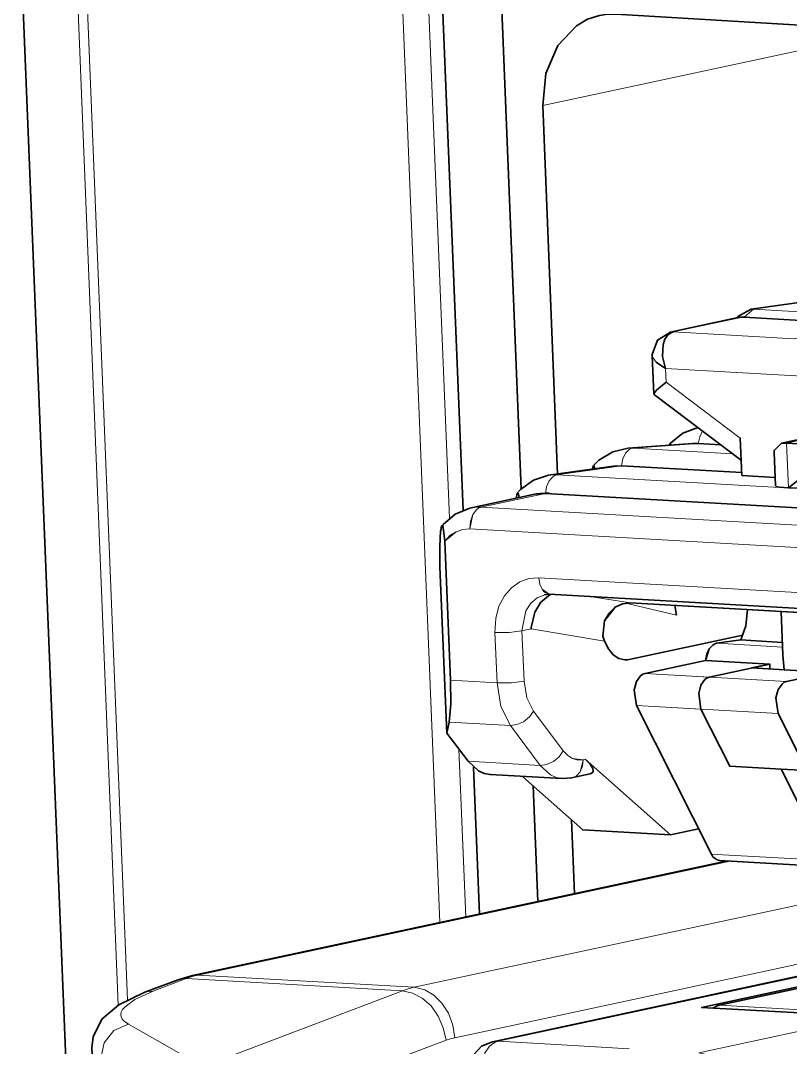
# Model space of a CAD drawing. Header units: millimetres. Extents: x 0 to 174, y 0 to 33.
# Drawn here: x 26.854 to 27.324, y 26.769 to 27.395 of the extents above; entities that cross this region are included whole.
import ezdxf

# ---------------------------------------------------------------- set-up
doc = ezdxf.new("R2010")
doc.units = ezdxf.units.MM
doc.layers.add('PDF2_형상', color=157, linetype='Continuous', true_color=0x405f80)

msp = doc.modelspace()

# ---------------------------------------------------------------- linework, layer by layer
at = {"layer": 'PDF2_형상', "color": 7, "lineweight": 35}
msp.add_lwpolyline([(27.59708, 22.50653, -0.342168), (27.02403, 23.26458), (26.85472, 27.43694), (26.85444, 27.50153), (26.85875, 27.56528), (26.86778, 27.62778), (26.88125, 27.68861), (26.90056, 27.75083), (26.92486, 27.81028), (26.95403, 27.86611), (26.98403, 27.91292), (27.01764, 27.95597), (27.05083, 27.99167), (27.09194, 28.02806), (27.13583, 28.05944), (27.18292, 28.08583), (27.22167, 28.10278), (27.27083, 28.11861), (27.29097, 28.12333)], format="xyb", dxfattribs=at)
for points in [[(27.10944, 27.46111), (27.10958, 27.45542), (27.10972, 27.44972), (27.12417, 27.09639)], [(27.14528, 27.46), (27.14528, 27.45861), (27.14542, 27.45736), (27.15944, 27.10931)], [(27.18167, 27.11847), (27.17264, 27.34305), (27.17458, 27.36264), (27.18181, 27.37972), (27.19319, 27.39167), (27.2, 27.39569), (27.20722, 27.39806), (27.21222, 27.39875), (27.21722, 27.39875), (27.46514, 27.38389), (27.46681, 27.38389), (27.46847, 27.38417), (27.47264, 27.38597), (27.47611, 27.38917), (27.47875, 27.39375), (27.48, 27.4025), (27.48042, 27.41083), (27.48222, 27.41875)], [(27.24181, 27.18667), (27.2475, 27.18278), (27.24569, 27.19014), (27.24597, 27.19736), (27.24708, 27.20069), (27.24903, 27.20347), (27.25222, 27.20514), (27.25125, 27.20514), (27.25028, 27.205), (27.29264, 27.21403)], [(27.25042, 27.205), (27.2425, 27.20014), (27.23944, 27.19139), (27.23944, 27.19056), (27.23944, 27.19139), (27.2425, 27.20014), (27.25042, 27.205), (27.2425, 27.20014), (27.23944, 27.19139), (27.23944, 27.19056), (27.24042, 27.16722), (27.24069, 27.16806), (27.24195, 27.16958), (27.24792, 27.17445)], [(27.24042, 27.16722), (27.23944, 27.19056), (27.24042, 27.16722), (27.24069, 27.16667), (27.29375, 27.12681)], [(27.25083, 27.13611), (27.25056, 27.13681), (27.25042, 27.13694), (27.25028, 27.13694), (27.25014, 27.13681), (27.25056, 27.13722), (27.25805, 27.14333), (27.26722, 27.1468), (27.25805, 27.14333), (27.25056, 27.13722), (27.25014, 27.13681), (27.24972, 27.13611), (27.25014, 27.13681)], [(27.29306, 27.14042), (27.29403, 27.11764), (27.29306, 27.14042), (27.29403, 27.11764), (27.31431, 27.11639), (27.29403, 27.11764)], [(27.20444, 27.12167), (27.20403, 27.12319), (27.20389, 27.12347), (27.20375, 27.12361), (27.20361, 27.12361), (27.20347, 27.12347), (27.20292, 27.12167), (27.20347, 27.12347), (27.20694, 27.12694), (27.21528, 27.13208), (27.22472, 27.13431), (27.26417, 27.13708), (27.26736, 27.13708), (27.28111, 27.13625), (27.26736, 27.13708), (27.26417, 27.13708), (27.22472, 27.13431), (27.21528, 27.13208), (27.20694, 27.12694), (27.20347, 27.12347)], [(27.34792, 27.10944), (27.3225, 27.11), (27.32236, 27.11), (27.31667, 27.11056), (27.31514, 27.11097), (27.31472, 27.11125), (27.31458, 27.11125), (27.31458, 27.11139), (27.31375, 27.13153), (27.31375, 27.13278), (27.31819, 27.13722), (27.32125, 27.13736), (27.37611, 27.13431)], [(27.37611, 27.13431), (27.32125, 27.13736), (27.31819, 27.13722), (27.31375, 27.13278), (27.31375, 27.13153), (27.31458, 27.11139), (27.31458, 27.11125), (27.31472, 27.11125), (27.31514, 27.11097), (27.31667, 27.11056), (27.32236, 27.11), (27.3225, 27.11), (27.32903, 27.11528)], [(27.32903, 27.11528), (27.3225, 27.11), (27.34792, 27.10944)], [(27.17653, 27.10694), (27.16875, 27.10639), (27.12833, 27.09764), (27.11931, 27.09403), (27.11195, 27.08778), (27.11125, 27.08694), (27.11139, 27.08708), (27.11153, 27.08708), (27.11181, 27.08681), (27.11208, 27.08597), (27.11292, 27.07764)], [(27.11097, 27.08667), (27.11195, 27.08778), (27.11931, 27.09403), (27.12833, 27.09764), (27.11931, 27.09403), (27.11195, 27.08778), (27.11125, 27.08694), (27.11139, 27.08708), (27.11153, 27.08708), (27.11181, 27.08681), (27.11208, 27.08597), (27.11292, 27.07764), (27.11653, 26.99278), (27.11667, 26.97847), (27.11555, 26.96722), (27.11431, 26.96056), (27.12722, 26.94333), (27.13347, 26.9375), (27.13694, 26.93597), (27.14056, 26.93528), (27.18444, 26.93278), (27.19028, 26.93319), (27.20153, 26.93569), (27.20278, 26.93625), (27.20333, 26.93722), (27.20319, 26.93889), (27.20153, 26.94153), (27.19861, 26.94458), (27.25042, 26.89861), (27.19708, 26.90153), (27.16042, 26.93417), (27.19708, 26.90153), (27.25042, 26.89861), (27.26764, 26.90222), (27.25042, 26.89861), (27.26764, 26.90222)], [(27.11431, 26.96056), (27.11555, 26.96722), (27.11431, 26.96056), (27.11, 27.06194), (27.10986, 27.06431), (27.10986, 27.07417), (27.11042, 27.08403), (27.10986, 27.07417), (27.10986, 27.06431), (27.11, 27.06194), (27.11431, 26.96056), (27.12722, 26.94333), (27.13347, 26.9375), (27.13694, 26.93597), (27.14056, 26.93528), (27.18444, 26.93278), (27.19028, 26.93319), (27.18444, 26.93278), (27.14056, 26.93528), (27.13694, 26.93597), (27.13347, 26.9375), (27.12722, 26.94333), (27.11431, 26.96056), (27.11, 27.06194), (27.10986, 27.06431), (27.10986, 27.07417), (27.11042, 27.08403)], [(27.11056, 27.08403), (27.11125, 27.08708), (27.11056, 27.08403), (27.11097, 27.08681), (27.11111, 27.08681)], [(27.17722, 27.045), (27.17153, 27.04042), (27.16778, 27.03431), (27.16556, 27.02486), (27.16556, 27.02403)], [(27.77736, 27.01097), (27.17667, 27.04514), (27.17389, 27.04486)], [(27.29458, 27.02014), (27.22542, 27.00542), (27.22417, 27.00514), (27.22278, 27.00514), (27.21903, 27.00611), (27.21556, 27.00833), (27.21264, 27.01194), (27.21028, 27.01653), (27.2093, 27.01958), (27.21028, 27.02903), (27.21306, 27.03375), (27.21681, 27.03722), (27.22125, 27.0393), (27.22597, 27.03986), (27.22125, 27.0393), (27.21681, 27.03722), (27.21028, 27.02903), (27.2093, 27.01958), (27.21028, 27.01653), (27.2093, 27.01958), (27.21028, 27.02903), (27.21306, 27.03375), (27.21681, 27.03722), (27.22125, 27.0393), (27.22597, 27.03986), (27.32555, 27.03417)], [(27.33361, 26.93764), (27.31611, 26.9725), (27.31472, 26.98208), (27.31611, 26.98708), (27.31847, 26.99042), (27.31986, 26.99153), (27.32125, 26.99208), (27.34694, 26.9975), (27.29986, 27.00028), (27.31097, 27.00264), (27.2718, 27.00486), (27.27264, 27.00875), (27.27417, 27.01194), (27.27625, 27.01417), (27.2775, 27.01486), (27.27861, 27.01528), (27.29333, 27.01736), (27.29639, 27.02597), (27.2975, 27.03583)], [(27.29333, 27.01736), (27.27861, 27.01528), (27.2775, 27.01486), (27.27625, 27.01417), (27.27417, 27.01194), (27.2718, 27.00486), (27.235, 26.99694), (27.2718, 27.00486), (27.31097, 27.00264), (27.31097, 27.00111), (27.31097, 26.99958), (27.31097, 27.00111), (27.31097, 27.00264)], [(27.35097, 26.87889), (27.28042, 26.88292), (27.27889, 26.88319), (27.27764, 26.88403), (27.27639, 26.88514), (27.27542, 26.88681), (27.22986, 26.97736), (27.22847, 26.98695), (27.22986, 26.99195), (27.23222, 26.99542), (27.23361, 26.99639), (27.235, 26.99694), (27.2718, 27.00486)], [(27.34597, 26.88278), (27.31792, 26.93847), (27.28667, 26.94028), (27.26903, 26.97514), (27.26778, 26.98472), (27.26903, 26.98972), (27.27139, 26.99319), (27.27278, 26.99417), (27.27417, 26.99472), (27.31097, 27.00264), (27.29986, 27.00028), (27.34694, 26.9975), (27.32125, 26.99208), (27.31986, 26.99153), (27.31847, 26.99042), (27.31611, 26.98708), (27.31472, 26.98208), (27.31611, 26.9725), (27.33361, 26.93764), (27.31792, 26.93847), (27.34597, 26.88278)], [(27.35097, 26.87889), (27.28042, 26.88292), (27.27889, 26.88319), (27.27764, 26.88403), (27.27639, 26.88514), (27.27542, 26.88681), (27.22986, 26.97736), (27.22847, 26.98695), (27.22986, 26.99195), (27.23222, 26.99542), (27.23361, 26.99639), (27.235, 26.99694), (27.23361, 26.99639), (27.23222, 26.99542), (27.22986, 26.99195), (27.22847, 26.98695), (27.22986, 26.97736), (27.27542, 26.88681), (27.27639, 26.88514), (27.27764, 26.88403), (27.27889, 26.88319), (27.28042, 26.88292), (27.35097, 26.87889)], [(27.13417, 26.85014), (27.13042, 26.93972)], [(27.16042, 26.93417), (27.19708, 26.90153), (27.25042, 26.89861)], [(27.34597, 26.88278), (27.31792, 26.93847), (27.33361, 26.93764)], [(27.16681, 26.92833), (27.16972, 26.85778)], [(27.19208, 26.86264), (27.19028, 26.90764)], [(26.90472, 26.73194), (26.905, 26.72667), (26.90167, 26.735), (26.89889, 26.74667), (26.89792, 26.76861), (26.89861, 26.77528), (26.90403, 26.78611), (26.91444, 26.79486), (26.93028, 26.8025), (26.95042, 26.81014), (26.95917, 26.81278), (27.28528, 26.88264)], [(27.36028, 26.81444), (27.34486, 26.81542), (27.34319, 26.81542), (27.34153, 26.81514), (27.14208, 26.77236), (27.13528, 26.76958), (27.12889, 26.7625), (27.12653, 26.75319), (27.12653, 26.75236), (27.13, 26.67236), (27.12944, 26.66806), (27.12847, 26.66639)], [(27.43972, 26.80847), (27.34778, 26.78889), (27.26944, 26.79333), (27.36125, 26.81292), (27.35583, 26.81083)], [(27.27931, 26.79444), (27.36014, 26.8118), (27.36195, 26.81208)], [(27.28042, 26.79458), (27.27931, 26.79444), (27.27625, 26.79292)]]:
    msp.add_lwpolyline(points, dxfattribs=at)
at = {"layer": 'PDF2_형상', "color": 7, "lineweight": 13}
for points in [[(26.91972, 26.79792), (26.89389, 27.43708), (27.08528, 27.45), (27.10986, 26.845)], [(27.11583, 27.09153), (27.10125, 27.45014)], [(26.88805, 27.43639), (26.91403, 26.79472)], [(27.36069, 27.38333), (27.17264, 27.34305)], [(27.36792, 27.20986), (27.32597, 27.20097), (27.25222, 27.20514), (27.2943, 27.21417)], [(27.23944, 27.19056), (27.23972, 27.18944), (27.24181, 27.18667)], [(27.3307, 27.17805), (27.2475, 27.18278)], [(27.2475, 27.18278), (27.24792, 27.17445)], [(27.24792, 27.17445), (27.29306, 27.14042)], [(27.86347, 27.07917), (27.18125, 27.11792), (27.18, 27.1175), (27.17875, 27.11681), (27.17653, 27.11431), (27.175, 27.11069), (27.17431, 27.10667), (27.135, 27.09819), (27.13167, 27.09819), (27.12833, 27.09764), (27.13167, 27.09819), (27.135, 27.09819), (27.17431, 27.10667), (27.175, 27.11069), (27.17653, 27.11431), (27.17875, 27.11681), (27.18, 27.1175), (27.18125, 27.11792), (27.86347, 27.07917)], [(27.17431, 27.10667), (27.135, 27.09819), (27.13167, 27.09819), (27.12833, 27.09764)], [(27.17528, 27.1068), (27.17194, 27.1068), (27.16875, 27.10639)], [(27.81056, 27.04611), (27.12833, 27.085), (27.13, 27.09375), (27.13222, 27.09667), (27.13361, 27.09764), (27.135, 27.09819), (27.81708, 27.05944), (27.135, 27.09819), (27.13361, 27.09764), (27.13222, 27.09667), (27.13, 27.09375), (27.12861, 27.08958), (27.12833, 27.085), (27.12403, 27.08472), (27.11986, 27.08333), (27.11292, 27.07764)], [(27.81056, 27.04611), (27.81083, 27.05069), (27.81222, 27.05486), (27.81444, 27.05792), (27.81569, 27.05889), (27.81708, 27.05944), (27.135, 27.09819), (27.13361, 27.09764), (27.13222, 27.09667), (27.13, 27.09375), (27.12861, 27.08958), (27.12833, 27.085)], [(27.81056, 27.04611), (27.12833, 27.085), (27.12403, 27.08472), (27.11986, 27.08333), (27.11611, 27.08097), (27.11292, 27.07764), (27.11611, 27.08097), (27.11986, 27.08333), (27.12403, 27.08472), (27.12833, 27.085), (27.81056, 27.04611)], [(27.77097, 27.02111), (27.17028, 27.05528), (27.16417, 27.05486), (27.15861, 27.05278), (27.15361, 27.04917), (27.14931, 27.04417), (27.14597, 27.03792), (27.14403, 27.03042), (27.14347, 27.0218), (27.14403, 27.03042), (27.14597, 27.03792), (27.14931, 27.04417), (27.15361, 27.04917), (27.15861, 27.05278), (27.16417, 27.05486), (27.17028, 27.05528), (27.77097, 27.02111), (27.17028, 27.05528), (27.16417, 27.05486), (27.15861, 27.05278), (27.15361, 27.04917), (27.14931, 27.04417), (27.14597, 27.03792), (27.14403, 27.03042), (27.14347, 27.0218), (27.14486, 26.99125), (27.14722, 26.97667), (27.15292, 26.96514), (27.14722, 26.97667), (27.14486, 26.99125), (27.15361, 26.99125), (27.16139, 26.99222), (27.15361, 26.99125), (27.14486, 26.99125), (27.15361, 26.99125), (27.16139, 26.99222)], [(27.17028, 27.05528), (27.17083, 27.05139), (27.17222, 27.04819), (27.17319, 27.04694), (27.17431, 27.04597), (27.17667, 27.04514)], [(27.17389, 27.04486), (27.1693, 27.04306), (27.16542, 27.03972), (27.16236, 27.035), (27.16, 27.02278)], [(27.20403, 27.04347), (27.22597, 27.03986)], [(27.11653, 26.99278), (27.14486, 26.99125), (27.11653, 26.99278), (27.14486, 26.99125), (27.14722, 26.97667), (27.15292, 26.96514), (27.15695, 26.96569), (27.16097, 26.9675), (27.16458, 26.97042), (27.16708, 26.97389), (27.16458, 26.97042), (27.16097, 26.9675), (27.15695, 26.96569), (27.15292, 26.96514), (27.17111, 26.94083), (27.175, 26.94139), (27.17917, 26.94319), (27.18264, 26.94611), (27.18514, 26.94972), (27.18792, 26.94681), (27.19083, 26.945), (27.19722, 26.94417), (27.19861, 26.94458), (27.19722, 26.94417), (27.19083, 26.945), (27.18792, 26.94681), (27.18514, 26.94972), (27.16708, 26.97389), (27.16306, 26.98208), (27.16139, 26.99222), (27.16, 27.02278), (27.16556, 27.02403), (27.21028, 27.01653), (27.16556, 27.02403), (27.21028, 27.01653)], [(27.14347, 27.0218), (27.15222, 27.02194), (27.16, 27.02278)], [(27.16708, 26.97389), (27.16306, 26.98208), (27.16139, 26.99222), (27.16, 27.02278), (27.16556, 27.02403), (27.16, 27.02278), (27.16139, 26.99222), (27.16306, 26.98208), (27.16708, 26.97389), (27.18514, 26.94972)], [(27.27417, 26.99472), (27.24208, 26.99653), (27.235, 26.99694), (27.24208, 26.99653), (27.32125, 26.99208), (27.24208, 26.99653), (27.235, 26.99694)], [(27.26903, 26.97514), (27.23695, 26.97694), (27.22986, 26.97736), (27.23695, 26.97694), (27.31611, 26.9725), (27.23695, 26.97694), (27.22986, 26.97736)], [(27.19861, 26.94458), (27.19722, 26.94417), (27.19403, 26.94403), (27.19083, 26.945), (27.18792, 26.94681), (27.18514, 26.94972), (27.16708, 26.97389), (27.16458, 26.97042), (27.16097, 26.9675), (27.15695, 26.96569), (27.15292, 26.96514), (27.17111, 26.94083), (27.175, 26.94139), (27.17917, 26.94319), (27.18264, 26.94611), (27.18514, 26.94972), (27.18264, 26.94611), (27.17917, 26.94319), (27.175, 26.94139), (27.17111, 26.94083), (27.15292, 26.96514), (27.11555, 26.96722), (27.15292, 26.96514), (27.11555, 26.96722)], [(27.1257, 26.84833), (27.12153, 26.95097)], [(27.12722, 26.94333), (27.17111, 26.94083), (27.17736, 26.935), (27.18083, 26.93347), (27.18444, 26.93278)], [(27.19028, 26.93319), (27.19181, 26.93375), (27.19319, 26.93458), (27.19555, 26.93694), (27.19695, 26.94042), (27.19722, 26.94417)], [(27.51514, 26.89542), (27.51417, 26.89542), (27.51319, 26.89528), (27.51972, 26.89375), (27.52528, 26.89056), (27.53014, 26.88569), (27.53417, 26.87944), (27.53681, 26.87222), (27.53792, 26.86472), (27.11903, 26.77486), (27.11792, 26.7825), (27.11528, 26.78972), (27.11125, 26.79597), (27.10625, 26.80083), (27.10083, 26.80403), (27.09431, 26.80556), (27.09069, 26.80458), (27.08722, 26.80333), (26.95542, 26.81083), (26.93528, 26.80319)], [(27.48028, 26.89708), (27.50056, 26.89597), (27.51319, 26.89528), (27.09431, 26.80556), (26.9625, 26.81306), (26.95903, 26.81208), (26.95542, 26.81083), (26.95292, 26.81083), (26.95042, 26.81014)], [(27.34597, 26.88278), (27.2825, 26.88639), (27.27542, 26.88681)], [(27.28694, 26.8825), (26.9625, 26.81306), (26.96083, 26.81292), (26.95917, 26.81278)], [(27.14208, 26.77236), (27.14375, 26.77264), (27.14542, 26.77264), (27.34486, 26.81542)], [(27.48361, 26.78806), (27.28431, 26.74528), (27.28319, 26.75153), (27.28055, 26.75722), (27.27681, 26.76167), (27.2725, 26.76458), (27.26778, 26.76569), (27.46708, 26.80847)], [(27.36125, 26.81292), (27.36195, 26.81208), (27.28042, 26.79458), (27.35111, 26.79056), (27.4325, 26.80806), (27.43972, 26.80847)], [(26.93028, 26.8025), (26.93264, 26.80305), (26.93528, 26.80319), (26.92417, 26.79819), (26.91819, 26.79375), (26.91667, 26.79194), (26.91583, 26.79042), (26.91556, 26.78889), (26.91583, 26.7875), (26.91639, 26.78611), (26.91764, 26.78486), (26.92014, 26.78306)], [(27.11903, 26.77486), (27.11639, 26.77417), (27.11375, 26.77333), (27.11208, 26.78083), (27.10903, 26.78806), (27.10458, 26.79417), (27.09917, 26.79903), (27.09333, 26.80208), (27.08722, 26.80333), (26.98347, 26.76389), (26.99236, 26.76125), (26.99333, 26.76069), (27.00083, 26.75444), (27.00278, 26.75181), (27.00736, 26.74306), (27.00945, 26.73361), (27.11375, 26.77333)], [(26.90333, 26.76236), (26.90542, 26.77167), (26.91139, 26.77917), (26.92014, 26.78306), (26.95083, 26.76569)], [(27.13722, 26.76514), (27.14028, 26.76958), (27.14361, 26.77208), (27.14542, 26.77264), (27.18778, 26.77028), (27.22542, 26.76806)]]:
    msp.add_lwpolyline(points, dxfattribs=at)
at = {"layer": 'PDF2_형상', "color": 7, "lineweight": 35}
for points in [[(27.29972, 27.21889), (27.30042, 27.21889), (27.30111, 27.21889), (27.30042, 27.21889), (27.29972, 27.21889), (27.29153, 27.21458), (27.2907, 27.21361), (27.29153, 27.21458), (27.29972, 27.21889), (27.34194, 27.22486)], [(27.25028, 27.205), (27.25125, 27.20514), (27.25222, 27.20514), (27.24903, 27.20347), (27.24708, 27.20069), (27.24597, 27.19736), (27.24569, 27.19014), (27.2475, 27.18278), (27.24181, 27.18667), (27.2475, 27.18278), (27.24569, 27.19014), (27.24597, 27.19736), (27.24708, 27.20069), (27.24903, 27.20347), (27.25222, 27.20514), (27.25125, 27.20514), (27.25028, 27.205), (27.29264, 27.21403)], [(27.29542, 27.21403), (27.29472, 27.21403), (27.2943, 27.21417), (27.29264, 27.21403), (27.2943, 27.21417), (27.29472, 27.21403)], [(27.29542, 27.21403), (27.36792, 27.20986)], [(27.24069, 27.16667), (27.24042, 27.16722), (27.24069, 27.16806), (27.24195, 27.16958), (27.24792, 27.17445), (27.24195, 27.16958), (27.24069, 27.16806), (27.24042, 27.16722), (27.24069, 27.16667), (27.29375, 27.12681)], [(27.36569, 27.14736), (27.31819, 27.13722)], [(27.15708, 27.1068), (27.15917, 27.10903), (27.16708, 27.11472), (27.17625, 27.11778), (27.21569, 27.12333), (27.17625, 27.11778), (27.16708, 27.11472), (27.15917, 27.10903)], [(27.29403, 27.11931), (27.22069, 27.12347), (27.21583, 27.12333), (27.22069, 27.12347)], [(27.85653, 27.06778), (27.86486, 27.06597), (27.85653, 27.06778), (27.17431, 27.10667), (27.16778, 27.10611), (27.12833, 27.09764), (27.16778, 27.10611), (27.17431, 27.10667)], [(27.15639, 27.10361), (27.15708, 27.1068), (27.15722, 27.10694), (27.15736, 27.10694), (27.15764, 27.10667), (27.15792, 27.10611), (27.15833, 27.10417), (27.15792, 27.10611), (27.15764, 27.10667), (27.15736, 27.10694), (27.15722, 27.10694), (27.15708, 27.1068)], [(27.11653, 26.99278), (27.11292, 27.07764), (27.11653, 26.99278), (27.11667, 26.97847), (27.11555, 26.96722), (27.11667, 26.97847)], [(27.17153, 27.04042), (27.17722, 27.045), (27.17153, 27.04042), (27.16778, 27.03431), (27.16556, 27.02486), (27.16556, 27.02403), (27.16556, 27.02486), (27.16778, 27.03431)], [(27.17667, 27.04514), (27.77736, 27.01097), (27.17667, 27.04514), (27.17389, 27.04486)], [(27.32875, 27.03403), (27.32555, 27.03417), (27.22597, 27.03986)], [(27.25417, 27.03236), (27.25319, 27.03833)], [(27.31861, 27.01583), (27.29333, 27.01736), (27.29639, 27.02597), (27.2975, 27.03583), (27.29639, 27.02597), (27.29333, 27.01736)], [(27.31903, 27.00805), (27.31986, 26.99903), (27.31903, 27.00805), (27.31792, 27.03458)], [(27.20319, 26.93889), (27.20333, 26.93722), (27.20278, 26.93625), (27.20153, 26.93569), (27.19028, 26.93319), (27.20153, 26.93569), (27.20278, 26.93625), (27.20333, 26.93722), (27.20319, 26.93889), (27.20153, 26.94153), (27.19861, 26.94458), (27.25042, 26.89861), (27.19861, 26.94458), (27.20153, 26.94153)]]:
    msp.add_lwpolyline(points, close=True, dxfattribs=at)
at = {"layer": 'PDF2_형상', "color": 7, "lineweight": 13}
for points in [[(27.37486, 27.21472), (27.30111, 27.21889), (27.34319, 27.22486), (27.30111, 27.21889), (27.29542, 27.21403), (27.30111, 27.21889), (27.37486, 27.21472), (27.41681, 27.22069)], [(27.25222, 27.20514), (27.32597, 27.20097), (27.36792, 27.20986), (27.32597, 27.20097), (27.25222, 27.20514), (27.2943, 27.21417)], [(27.24181, 27.18667), (27.23972, 27.18944), (27.23944, 27.19056), (27.23972, 27.18944)], [(27.24792, 27.17445), (27.29306, 27.14042), (27.24792, 27.17445), (27.2475, 27.18278), (27.3307, 27.17805), (27.37903, 27.18833), (27.3307, 27.17805), (27.2475, 27.18278)], [(27.32236, 27.11), (27.32125, 27.13736), (27.36861, 27.14764), (27.36861, 27.15389), (27.40181, 27.15861), (27.36861, 27.15389), (27.36861, 27.14764), (27.32125, 27.13736)], [(27.26736, 27.13708), (27.26833, 27.14125), (27.27, 27.14472), (27.26833, 27.14125), (27.26736, 27.13708), (27.22792, 27.13431), (27.22625, 27.13445), (27.22472, 27.13431), (27.22625, 27.13445), (27.22792, 27.13431)], [(27.22792, 27.13431), (27.28833, 27.13083), (27.22792, 27.13431), (27.22653, 27.13403), (27.22528, 27.13333), (27.22306, 27.13111), (27.22153, 27.12764), (27.22069, 27.12347), (27.18125, 27.11792), (27.17875, 27.11792), (27.17625, 27.11778), (27.17875, 27.11792), (27.18125, 27.11792), (27.22069, 27.12347), (27.22153, 27.12764), (27.22306, 27.13111), (27.22528, 27.13333), (27.22653, 27.13403)], [(27.17667, 27.04514), (27.17222, 27.04819), (27.17083, 27.05139), (27.17028, 27.05528), (27.17083, 27.05139), (27.17222, 27.04819), (27.17319, 27.04694), (27.17431, 27.04597)], [(27.16, 27.02278), (27.16236, 27.035), (27.16542, 27.03972), (27.1693, 27.04306), (27.17389, 27.04486), (27.1693, 27.04306), (27.16542, 27.03972), (27.16236, 27.035), (27.16, 27.02278), (27.15222, 27.02194), (27.14347, 27.0218), (27.14486, 26.99125), (27.14347, 27.0218), (27.15222, 27.02194)], [(27.22597, 27.03986), (27.20403, 27.04347)], [(27.25417, 27.03236), (27.22333, 27.03972)], [(27.28569, 27.01486), (27.27861, 27.01528), (27.28569, 27.01486), (27.31875, 27.01292)], [(27.17111, 26.94083), (27.12722, 26.94333), (27.17111, 26.94083), (27.17736, 26.935), (27.18083, 26.93347), (27.18444, 26.93278), (27.18083, 26.93347), (27.17736, 26.935)], [(27.19722, 26.94417), (27.19695, 26.94042), (27.19555, 26.93694), (27.19319, 26.93458), (27.19181, 26.93375), (27.19028, 26.93319), (27.19181, 26.93375), (27.19319, 26.93458), (27.19555, 26.93694)], [(27.2825, 26.88639), (27.34597, 26.88278), (27.2825, 26.88639), (27.27542, 26.88681)]]:
    msp.add_lwpolyline(points, close=True, dxfattribs=at)

doc.saveas('drawing.dxf')
